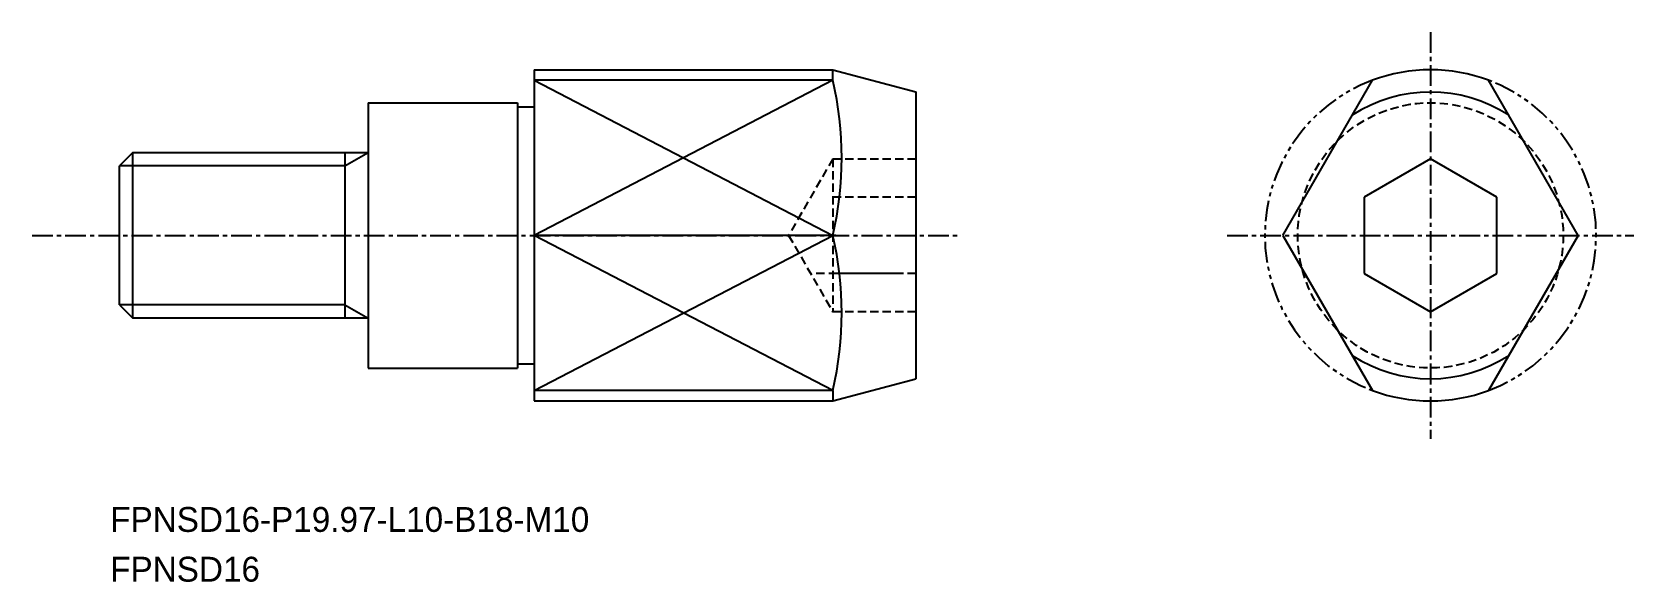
# Model space of a CAD drawing. Extents: x -1210.4 to -1113.8, y -599.6 to -566.4.
import ezdxf

# ---------------------------------------------------------------- set-up
doc = ezdxf.new("R2010")
doc.units = 0
for name, pattern in [('CENTER', [2, 1.25, -0.25, 0.25, -0.25]), ('DASHED', [0.75, 0.5, -0.25]), ('PHANTOM', [2.5, 1.25, -0.25, 0.25, -0.25, 0.25, -0.25])]:
    doc.linetypes.add(name, pattern=pattern)
doc.layers.get('0').update_dxf_attribs({"linetype": 'CONTINUOUS'})
doc.layers.add('CENTER', color=1, linetype='CENTER')

msp = doc.modelspace()

# ---------------------------------------------------------------- linework, layer by layer
at = {"color": 7, "linetype": 'CONTINUOUS'}
for p, q in [((-1180.113, -568.713), (-1162.113, -568.713)), ((-1162.113, -568.713), (-1157.113, -570.052)), ((-1134.993, -578.698), (-1129.594, -569.346)), ((-1117.194, -578.698), (-1122.594, -569.346)), ((-1157.113, -570.052), (-1157.113, -587.343)), ((-1190.113, -570.698), (-1190.113, -586.698)), ((-1190.113, -570.698), (-1181.113, -570.698)), ((-1181.113, -570.698), (-1181.113, -586.698)), ((-1181.113, -570.948), (-1180.113, -570.948)), ((-1204.301, -573.698), (-1205.113, -574.51)), ((-1204.301, -583.698), (-1204.301, -573.698)), ((-1204.301, -573.698), (-1190.113, -573.698)), ((-1191.52, -573.698), (-1191.52, -583.698)), ((-1126.094, -574.079), (-1130.094, -576.388)), ((-1122.094, -576.388), (-1126.094, -574.079)), ((-1205.113, -582.886), (-1205.113, -574.51)), ((-1180.113, -574.698), (-1180.113, -582.698)), ((-1130.094, -576.388), (-1130.094, -581.007)), ((-1122.094, -581.007), (-1122.094, -576.388)), ((-1134.993, -578.698), (-1129.594, -588.049)), ((-1117.194, -578.698), (-1122.594, -588.049)), ((-1130.094, -581.007), (-1126.094, -583.316)), ((-1126.094, -583.316), (-1122.094, -581.007)), ((-1205.113, -582.886), (-1204.301, -583.698)), ((-1190.113, -583.698), (-1204.301, -583.698)), ((-1190.113, -586.698), (-1181.113, -586.698)), ((-1181.113, -586.448), (-1180.113, -586.448)), ((-1162.113, -588.683), (-1157.113, -587.343)), ((-1180.113, -588.683), (-1162.113, -588.683))]:
    msp.add_line(p, q, dxfattribs=at)
for p, q in [((-1180.113, -568.713), (-1180.113, -588.683)), ((-1162.113, -569.346), (-1180.113, -569.346)), ((-1162.113, -569.346), (-1162.113, -568.713)), ((-1162.113, -569.346), (-1162.113, -569.346)), ((-1161.927, -578.698), (-1180.113, -578.698)), ((-1162.113, -588.049), (-1180.113, -588.049)), ((-1162.113, -588.049), (-1162.113, -588.683))]:
    msp.add_line(p, q)
at = {"color": 3, "linetype": 'CONTINUOUS'}
for p, q in [((-1162.113, -569.346), (-1180.113, -578.698)), ((-1180.113, -569.346), (-1162.113, -578.698)), ((-1191.52, -574.51), (-1190.113, -573.698)), ((-1191.52, -574.51), (-1205.113, -574.51)), ((-1162.113, -588.049), (-1180.113, -578.698)), ((-1180.113, -588.049), (-1162.113, -578.698)), ((-1191.52, -582.886), (-1205.113, -582.886)), ((-1191.52, -582.886), (-1190.113, -583.698))]:
    msp.add_line(p, q, dxfattribs=at)
at = {"color": 3, "linetype": 'DASHED'}
for p, q in [((-1162.113, -574.079), (-1164.78, -578.698)), ((-1162.113, -574.079), (-1157.113, -574.079)), ((-1162.113, -574.079), (-1162.113, -583.316)), ((-1157.113, -576.388), (-1162.113, -576.388)), ((-1164.78, -578.698), (-1162.113, -583.316)), ((-1158.113, -581.007), (-1163.113, -581.007)), ((-1157.113, -581.007), (-1162.113, -581.007)), ((-1157.113, -583.316), (-1162.113, -583.316))]:
    msp.add_line(p, q, dxfattribs=at)
msp.add_circle((-1126.094, -578.698), 8, dxfattribs=at)
at = {"color": 7, "linetype": 'CONTINUOUS'}
for centre, end in [((-1182.396, -574.022), 12.98129), ((-1182.396, -583.373), 12.9813)]:
    msp.add_arc(centre, 20.815, 347.01871, end, dxfattribs=at)
at = {"color": 3, "linetype": 'PHANTOM'}
for start, end in [(110.51948, 249.48052), (290.51948, 69.48052)]:
    msp.add_arc((-1126.094, -578.698), 9.985, start, end, dxfattribs=at)
at = {"linetype": 'CONTINUOUS'}
for start, end in [(69.48052, 110.51948), (249.48052, 290.51948)]:
    msp.add_arc((-1126.094, -578.698), 9.985, start, end, dxfattribs=at)
for start, end in [(56.94371, 123.05629), (236.94371, 303.05629)]:
    msp.add_arc((-1126.094, -578.698), 8.645, start, end)
at = {"layer": 'CENTER', "color": 1, "linetype": 'CENTER'}
for p, q in [((-1126.094, -566.435), (-1126.094, -590.96)), ((-1210.377, -578.698), (-1154.57, -578.698)), ((-1138.356, -578.698), (-1113.831, -578.698))]:
    msp.add_line(p, q, dxfattribs=at)

# ---------------------------------------------------------------- texts
for s, p in [('FPNSD16-P19.97-L10-B18-M10', (-1205.668, -596.58)), ('FPNSD16', (-1205.668, -599.58))]:
    msp.add_text(s, height=1.5).set_placement(p)

doc.saveas('drawing.dxf')
